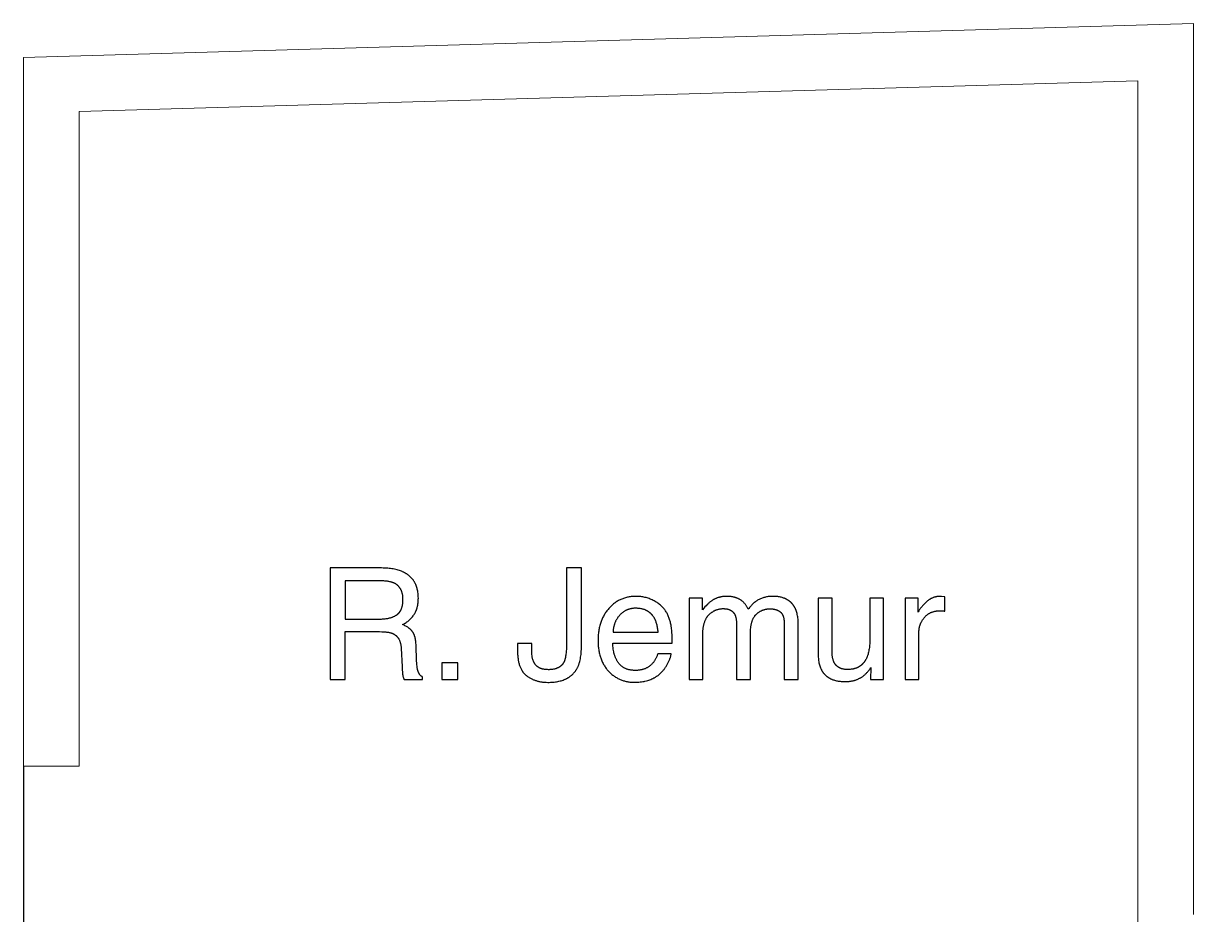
# Model space of a CAD drawing. Header units: metres. Extents: x 0 to 2861, y -1 to 1496.
# Drawn here: x 18.375 to 21.525, y 31.022 to 33.422 of the extents above; entities that cross this region are included whole.
import ezdxf

# ---------------------------------------------------------------- set-up
doc = ezdxf.new("R2010")
doc.units = ezdxf.units.M
doc.layers.add('ARS_DINDING', color=1, linetype='Continuous', lineweight=15)
doc.layers.add('Default', color=18, linetype='Continuous')

msp = doc.modelspace()

# ---------------------------------------------------------------- linework, layer by layer
at = {"layer": 'ARS_DINDING', "color": 251}
for points in [[(21.5248, 33.4216), (18.3748, 33.3298)], [(21.5248, 33.4216), (21.5248, 31.0215)], [(18.3748, 31.4215), (18.3748, 33.3298)], [(18.5248, 33.1841), (21.3748, 33.2672)], [(21.3748, 30.4215), (21.3748, 33.2672)], [(18.5248, 33.1841), (18.5248, 31.4215)], [(18.5248, 31.4215), (18.3748, 31.4215)]]:
    msp.add_lwpolyline(points, dxfattribs=at)
at = {"layer": 'Default'}
for points in [[(19.339, 31.955), (19.2002, 31.955)], [(19.2002, 31.955), (19.2002, 31.655)], [(19.3956, 31.8024), (19.3981, 31.8038), (19.4005, 31.8051), (19.4028, 31.8066), (19.4051, 31.8081), (19.4073, 31.8096), (19.4094, 31.8112), (19.4114, 31.8128), (19.4134, 31.8145), (19.4153, 31.8163), (19.4172, 31.8181), (19.4189, 31.8199), (19.4206, 31.8218), (19.4223, 31.8238), (19.4238, 31.8258), (19.4253, 31.8279), (19.4268, 31.83), (19.4274, 31.8311), (19.4281, 31.8322), (19.4287, 31.8333), (19.4294, 31.8344), (19.43, 31.8356), (19.4305, 31.8368), (19.4311, 31.838), (19.4316, 31.8392), (19.4321, 31.8404), (19.4326, 31.8417), (19.4331, 31.8429), (19.4335, 31.8442), (19.434, 31.8455), (19.4344, 31.8469), (19.4347, 31.8482), (19.4351, 31.8496), (19.4354, 31.851), (19.4358, 31.8524), (19.4363, 31.8553), (19.4368, 31.8582), (19.4372, 31.8612), (19.4375, 31.8643), (19.4377, 31.8675), (19.4378, 31.8708), (19.4379, 31.8741), (19.4378, 31.8773), (19.4377, 31.8804), (19.4375, 31.8835), (19.4372, 31.8865), (19.4369, 31.8895), (19.4364, 31.8923), (19.4359, 31.8952), (19.4352, 31.8979), (19.4345, 31.9006), (19.4342, 31.9019), (19.4338, 31.9032), (19.4333, 31.9045), (19.4329, 31.9058), (19.4324, 31.907), (19.4319, 31.9083), (19.4314, 31.9095), (19.4309, 31.9107), (19.4304, 31.9119), (19.4298, 31.9131), (19.4292, 31.9143), (19.4286, 31.9154), (19.428, 31.9165), (19.4273, 31.9177), (19.4267, 31.9188), (19.426, 31.9198), (19.4252, 31.9209), (19.4245, 31.922), (19.4238, 31.923), (19.423, 31.924), (19.4222, 31.925), (19.4214, 31.926), (19.4205, 31.927), (19.4197, 31.9279), (19.4188, 31.9289), (19.4179, 31.9298), (19.417, 31.9307), (19.4161, 31.9316), (19.4151, 31.9325), (19.4141, 31.9333), (19.4131, 31.9342), (19.4121, 31.935), (19.411, 31.9358), (19.41, 31.9366), (19.4089, 31.9374), (19.4078, 31.9382), (19.4067, 31.9389), (19.4055, 31.9397), (19.4044, 31.9404), (19.4032, 31.9411), (19.4007, 31.9424), (19.3982, 31.9437), (19.3956, 31.945), (19.3942, 31.9456), (19.3928, 31.9462), (19.3899, 31.9473), (19.3868, 31.9484), (19.3837, 31.9493), (19.3805, 31.9502), (19.3772, 31.9511), (19.3738, 31.9518), (19.3703, 31.9525), (19.3668, 31.9531), (19.3631, 31.9536), (19.3593, 31.954), (19.3554, 31.9544), (19.3515, 31.9546), (19.3474, 31.9548), (19.3433, 31.9549), (19.339, 31.955)], [(19.877, 31.955), (19.8367, 31.955)], [(19.8367, 31.955), (19.8367, 31.755)], [(19.877, 31.7444), (19.877, 31.955)], [(19.3401, 31.9201), (19.2408, 31.9201)], [(19.2408, 31.9201), (19.2408, 31.8175)], [(19.3348, 31.8175), (19.3383, 31.8176), (19.3417, 31.8177), (19.3451, 31.8179), (19.3483, 31.8183), (19.3515, 31.8187), (19.3545, 31.8191), (19.356, 31.8194), (19.3575, 31.8197), (19.3589, 31.82), (19.3604, 31.8204), (19.3618, 31.8208), (19.3631, 31.8212), (19.3645, 31.8216), (19.3658, 31.822), (19.3671, 31.8225), (19.3684, 31.8229), (19.3697, 31.8234), (19.3709, 31.824), (19.3721, 31.8245), (19.3733, 31.8251), (19.3745, 31.8257), (19.3756, 31.8263), (19.3768, 31.8269), (19.3779, 31.8276), (19.3789, 31.8283), (19.38, 31.829), (19.3805, 31.8293), (19.381, 31.8297), (19.3815, 31.8301), (19.382, 31.8305), (19.3825, 31.8309), (19.383, 31.8313), (19.3834, 31.8317), (19.3839, 31.8321), (19.3843, 31.8326), (19.3848, 31.833), (19.3852, 31.8334), (19.3856, 31.8339), (19.3861, 31.8344), (19.3865, 31.8349), (19.3869, 31.8353), (19.3873, 31.8358), (19.3877, 31.8363), (19.388, 31.8369), (19.3884, 31.8374), (19.3888, 31.8379), (19.3891, 31.8385), (19.3895, 31.839), (19.3898, 31.8396), (19.3901, 31.8401), (19.3908, 31.8413), (19.3914, 31.8425), (19.3919, 31.8437), (19.3925, 31.845), (19.393, 31.8463), (19.3935, 31.8477), (19.3939, 31.849), (19.3943, 31.8504), (19.3947, 31.8519), (19.395, 31.8534), (19.3953, 31.8549), (19.3956, 31.8565), (19.3958, 31.8581), (19.3961, 31.8597), (19.3962, 31.8614), (19.3964, 31.8631), (19.3965, 31.8648), (19.3966, 31.8666), (19.3966, 31.8684), (19.3966, 31.8702), (19.3966, 31.8722), (19.3965, 31.8742), (19.3964, 31.8761), (19.3963, 31.8779), (19.3961, 31.8797), (19.3958, 31.8815), (19.3955, 31.8833), (19.3952, 31.885), (19.3948, 31.8866), (19.3944, 31.8883), (19.3939, 31.8899), (19.3934, 31.8914), (19.3931, 31.8922), (19.3928, 31.8929), (19.3925, 31.8936), (19.3922, 31.8944), (19.3919, 31.8951), (19.3915, 31.8958), (19.3912, 31.8965), (19.3908, 31.8972), (19.3904, 31.8979), (19.3901, 31.8985), (19.3897, 31.8992), (19.3893, 31.8998), (19.3889, 31.9005), (19.3884, 31.9011), (19.388, 31.9017), (19.3875, 31.9023), (19.3871, 31.9029), (19.3866, 31.9035), (19.3861, 31.9041), (19.3856, 31.9047), (19.3851, 31.9052), (19.3846, 31.9058), (19.3841, 31.9063), (19.3835, 31.9068), (19.383, 31.9073), (19.3824, 31.9079), (19.3819, 31.9084), (19.3813, 31.9088), (19.3807, 31.9093), (19.3801, 31.9098), (19.3794, 31.9102), (19.3788, 31.9107), (19.3782, 31.9111), (19.3775, 31.9116), (19.3769, 31.912), (19.3762, 31.9124), (19.3755, 31.9128), (19.3748, 31.9132), (19.3734, 31.9139), (19.3726, 31.9143), (19.3718, 31.9147), (19.3709, 31.915), (19.3701, 31.9154), (19.3693, 31.9157), (19.3684, 31.916), (19.3675, 31.9163), (19.3666, 31.9166), (19.3648, 31.9172), (19.3628, 31.9177), (19.3609, 31.9181), (19.3588, 31.9185), (19.3567, 31.9189), (19.3545, 31.9192), (19.3523, 31.9195), (19.35, 31.9197), (19.3476, 31.9198), (19.3451, 31.92), (19.3426, 31.92), (19.3401, 31.9201)], [(20.025, 31.8786), (20.0222, 31.8786), (20.0193, 31.8785), (20.0165, 31.8783), (20.0138, 31.8781), (20.011, 31.8778), (20.0083, 31.8774), (20.0057, 31.877), (20.003, 31.8765), (20.0005, 31.876), (19.9979, 31.8754), (19.9954, 31.8747), (19.9929, 31.874), (19.9904, 31.8732), (19.988, 31.8723), (19.9856, 31.8714), (19.9833, 31.8704), (19.9809, 31.8693), (19.9787, 31.8682), (19.9764, 31.867), (19.9742, 31.8658), (19.972, 31.8644), (19.9699, 31.8631), (19.9678, 31.8616), (19.9657, 31.8601), (19.9636, 31.8585), (19.9616, 31.8569), (19.9596, 31.8552), (19.9577, 31.8534), (19.9558, 31.8516), (19.9539, 31.8497), (19.9521, 31.8477), (19.9503, 31.8457), (19.9485, 31.8436), (19.9468, 31.8415), (19.9452, 31.8394), (19.9436, 31.8372), (19.942, 31.835), (19.9406, 31.8327), (19.9391, 31.8304), (19.9378, 31.828), (19.9365, 31.8257), (19.9352, 31.8232), (19.934, 31.8208), (19.9329, 31.8183), (19.9318, 31.8157), (19.9307, 31.8132), (19.9298, 31.8105), (19.9288, 31.8079), (19.928, 31.8052), (19.9272, 31.8025), (19.9264, 31.7997), (19.9257, 31.7969), (19.9251, 31.794), (19.9245, 31.7911), (19.9239, 31.7882), (19.9235, 31.7853), (19.9231, 31.7823), (19.9227, 31.7792), (19.9224, 31.7761), (19.9221, 31.773), (19.9219, 31.7699), (19.9218, 31.7667), (19.9217, 31.7601), (19.9218, 31.7536), (19.9219, 31.7503), (19.9221, 31.7471), (19.9224, 31.744), (19.9227, 31.7409), (19.923, 31.7379), (19.9235, 31.7349), (19.9239, 31.7319), (19.9245, 31.729), (19.925, 31.7262), (19.9257, 31.7234), (19.9264, 31.7206), (19.9271, 31.7179), (19.9279, 31.7152), (19.9288, 31.7126), (19.9297, 31.71), (19.9307, 31.7075), (19.9317, 31.705), (19.9328, 31.7026), (19.9339, 31.7002), (19.9351, 31.6978), (19.9364, 31.6955), (19.9377, 31.6933), (19.939, 31.6911), (19.9404, 31.6889), (19.9419, 31.6868), (19.9434, 31.6847), (19.945, 31.6827), (19.9466, 31.6807), (19.9483, 31.6788), (19.9501, 31.6769), (19.9519, 31.6751), (19.9537, 31.6733), (19.9555, 31.6716), (19.9574, 31.67), (19.9592, 31.6684), (19.9612, 31.6668), (19.9631, 31.6654), (19.965, 31.6639), (19.967, 31.6626), (19.969, 31.6613), (19.9711, 31.66), (19.9731, 31.6588), (19.9752, 31.6577), (19.9773, 31.6566), (19.9794, 31.6556), (19.9816, 31.6546), (19.9838, 31.6537), (19.986, 31.6529), (19.9882, 31.6521), (19.9904, 31.6514), (19.9927, 31.6507), (19.995, 31.6501), (19.9973, 31.6496), (19.9997, 31.6491), (20.002, 31.6486), (20.0044, 31.6483), (20.0068, 31.6479), (20.0093, 31.6477), (20.0118, 31.6475), (20.0142, 31.6473), (20.0168, 31.6472), (20.0193, 31.6472), (20.0234, 31.6473), (20.0275, 31.6474), (20.0314, 31.6477), (20.0352, 31.648), (20.0389, 31.6485), (20.0425, 31.6491), (20.046, 31.6497), (20.0477, 31.6501), (20.0524, 31.6512), (20.0554, 31.6521), (20.0583, 31.653), (20.0612, 31.654), (20.064, 31.6551), (20.0667, 31.6563), (20.0694, 31.6575), (20.072, 31.6589), (20.0733, 31.6596), (20.0746, 31.6603), (20.0759, 31.661), (20.0771, 31.6618), (20.0783, 31.6626), (20.0795, 31.6634), (20.0807, 31.6642), (20.0819, 31.665), (20.0831, 31.6659), (20.0842, 31.6668), (20.0854, 31.6677), (20.0865, 31.6686), (20.0876, 31.6696), (20.0887, 31.6705), (20.0897, 31.6715), (20.0908, 31.6725)], [(20.1181, 31.8008), (20.1177, 31.8035), (20.1171, 31.8062), (20.1165, 31.8089), (20.1159, 31.8115), (20.1151, 31.814), (20.1144, 31.8166), (20.1135, 31.819), (20.1126, 31.8215), (20.1117, 31.8239), (20.1107, 31.8262), (20.1096, 31.8285), (20.1085, 31.8308), (20.1073, 31.833), (20.1061, 31.8352), (20.1048, 31.8373), (20.1034, 31.8394), (20.102, 31.8415), (20.1012, 31.8426), (20.1004, 31.8436), (20.0996, 31.8447), (20.0988, 31.8457), (20.0979, 31.8467), (20.0971, 31.8477), (20.0962, 31.8486), (20.0953, 31.8496), (20.0944, 31.8506), (20.0934, 31.8515), (20.0914, 31.8533), (20.0894, 31.8551), (20.0873, 31.8569), (20.0851, 31.8586), (20.0828, 31.8602), (20.0804, 31.8618), (20.078, 31.8633), (20.0755, 31.8648), (20.0728, 31.8663), (20.0702, 31.8677), (20.0674, 31.869), (20.0647, 31.8702), (20.0619, 31.8714), (20.0591, 31.8725), (20.0564, 31.8734), (20.0536, 31.8743), (20.0508, 31.8751), (20.0479, 31.8759), (20.0451, 31.8765), (20.0423, 31.8771), (20.0394, 31.8775), (20.0366, 31.8779), (20.0337, 31.8782), (20.0308, 31.8784), (20.0279, 31.8786), (20.025, 31.8786)], [(20.3262, 31.8441), (20.3253, 31.8458), (20.3244, 31.8475), (20.3234, 31.8492), (20.3225, 31.8508), (20.3215, 31.8523), (20.3205, 31.8538), (20.3195, 31.8553), (20.3185, 31.8566), (20.3175, 31.858), (20.3164, 31.8592), (20.3154, 31.8605), (20.3143, 31.8616), (20.3132, 31.8627), (20.3121, 31.8638), (20.311, 31.8648), (20.3099, 31.8657), (20.3089, 31.8665), (20.3079, 31.8673), (20.3068, 31.868), (20.3058, 31.8687), (20.3047, 31.8694), (20.3036, 31.8701), (20.3025, 31.8707), (20.3013, 31.8714), (20.3001, 31.872), (20.299, 31.8725), (20.2978, 31.8731), (20.2965, 31.8736), (20.2953, 31.8741), (20.294, 31.8745), (20.2927, 31.875), (20.2914, 31.8754), (20.2901, 31.8758), (20.2888, 31.8761), (20.2874, 31.8765), (20.286, 31.8768), (20.2846, 31.8771), (20.2832, 31.8773), (20.2817, 31.8776), (20.2803, 31.8778), (20.2788, 31.878), (20.2773, 31.8781), (20.2742, 31.8784), (20.2711, 31.8785), (20.2678, 31.8786), (20.265, 31.8785), (20.2636, 31.8785), (20.2621, 31.8784), (20.2608, 31.8783), (20.2594, 31.8782), (20.258, 31.878), (20.2566, 31.8778), (20.2552, 31.8776), (20.2539, 31.8774), (20.2526, 31.8771), (20.2512, 31.8768), (20.2499, 31.8765), (20.2486, 31.8762), (20.2473, 31.8759), (20.246, 31.8755), (20.2447, 31.8751), (20.2434, 31.8747), (20.2422, 31.8742), (20.2409, 31.8737), (20.2397, 31.8732), (20.2384, 31.8727), (20.2372, 31.8722), (20.236, 31.8716), (20.2348, 31.871), (20.2336, 31.8704), (20.2324, 31.8697), (20.2312, 31.8691), (20.23, 31.8684), (20.2289, 31.8676), (20.2277, 31.8669), (20.2266, 31.8661), (20.2253, 31.8652), (20.2239, 31.8642), (20.2225, 31.8631), (20.2211, 31.8619), (20.2197, 31.8607), (20.2183, 31.8594), (20.2168, 31.858), (20.2154, 31.8566), (20.2124, 31.8535), (20.2093, 31.8502), (20.2061, 31.8466), (20.2029, 31.8427)], [(20.4608, 31.8006), (20.4608, 31.8042), (20.4607, 31.8076), (20.4605, 31.811), (20.4603, 31.8143), (20.46, 31.8176), (20.4596, 31.8207), (20.4592, 31.8237), (20.4587, 31.8266), (20.4581, 31.8295), (20.4575, 31.8322), (20.4568, 31.8349), (20.456, 31.8374), (20.4556, 31.8387), (20.4552, 31.8399), (20.4547, 31.8411), (20.4543, 31.8423), (20.4538, 31.8434), (20.4533, 31.8445), (20.4528, 31.8457), (20.4523, 31.8467), (20.4517, 31.8477), (20.4512, 31.8487), (20.4507, 31.8497), (20.4502, 31.8506), (20.4496, 31.8515), (20.449, 31.8524), (20.4484, 31.8533), (20.4478, 31.8542), (20.4472, 31.8551), (20.4466, 31.8559), (20.4459, 31.8567), (20.4453, 31.8576), (20.4446, 31.8584), (20.4439, 31.8592), (20.4432, 31.8599), (20.4425, 31.8607), (20.4418, 31.8614), (20.4411, 31.8621), (20.4403, 31.8628), (20.4395, 31.8635), (20.4388, 31.8642), (20.438, 31.8649), (20.4372, 31.8655), (20.4363, 31.8662), (20.4355, 31.8668), (20.4347, 31.8674), (20.4338, 31.8679), (20.4329, 31.8685), (20.432, 31.8691), (20.4311, 31.8696), (20.4302, 31.8701), (20.4293, 31.8706), (20.4283, 31.8711), (20.4274, 31.8716), (20.4264, 31.8721), (20.4254, 31.8725), (20.4244, 31.8729), (20.4234, 31.8733), (20.4224, 31.8737), (20.4213, 31.8741), (20.4192, 31.8748), (20.417, 31.8755), (20.4148, 31.8761), (20.4125, 31.8766), (20.4102, 31.8771), (20.4078, 31.8775), (20.4053, 31.8778), (20.4028, 31.8781), (20.4002, 31.8783), (20.3976, 31.8785), (20.3949, 31.8786), (20.3922, 31.8786), (20.3896, 31.8786), (20.3871, 31.8785), (20.3846, 31.8783), (20.3822, 31.8781), (20.3797, 31.8778), (20.3773, 31.8774), (20.3749, 31.877), (20.3726, 31.8765), (20.3703, 31.8759), (20.368, 31.8753), (20.3658, 31.8746), (20.3636, 31.8738), (20.3614, 31.873), (20.3592, 31.8721), (20.3571, 31.8711), (20.355, 31.8701), (20.353, 31.869), (20.351, 31.8679), (20.349, 31.8666), (20.347, 31.8653), (20.3451, 31.8639), (20.3432, 31.8625), (20.3414, 31.861), (20.3396, 31.8594), (20.3378, 31.8577), (20.336, 31.856), (20.3343, 31.8542), (20.3326, 31.8523), (20.331, 31.8504), (20.3294, 31.8483), (20.3278, 31.8462), (20.3262, 31.8441)], [(20.855, 31.8776), (20.8466, 31.8784), (20.8445, 31.8785), (20.8437, 31.8786), (20.8434, 31.8786), (20.8431, 31.8786), (20.8418, 31.8786), (20.8404, 31.8785), (20.8391, 31.8785), (20.8377, 31.8783), (20.8364, 31.8782), (20.8351, 31.878), (20.8338, 31.8778), (20.8325, 31.8776), (20.8312, 31.8773), (20.83, 31.8771), (20.8287, 31.8767), (20.8275, 31.8764), (20.8262, 31.876), (20.825, 31.8756), (20.8238, 31.8751), (20.8226, 31.8746), (20.8214, 31.8741), (20.8202, 31.8736), (20.819, 31.873), (20.8178, 31.8724), (20.8166, 31.8718), (20.8155, 31.8711), (20.8144, 31.8704), (20.8132, 31.8697), (20.8121, 31.8689), (20.811, 31.8681), (20.8099, 31.8673), (20.8088, 31.8665), (20.8077, 31.8656), (20.8066, 31.8647), (20.8056, 31.8637), (20.8045, 31.8628), (20.8005, 31.8589), (20.7969, 31.8552), (20.7953, 31.8533), (20.7937, 31.8516), (20.7923, 31.8498), (20.7909, 31.8481), (20.7896, 31.8465), (20.7885, 31.8449), (20.7874, 31.8433), (20.7864, 31.8417), (20.786, 31.841), (20.7855, 31.8402), (20.7851, 31.8395), (20.7848, 31.8387), (20.7844, 31.838), (20.7841, 31.8373), (20.7838, 31.8366), (20.7835, 31.8359)], [(20.0836, 31.7818), (20.0833, 31.7847), (20.083, 31.7876), (20.0826, 31.7904), (20.0821, 31.7931), (20.0817, 31.7958), (20.0811, 31.7984), (20.0805, 31.8009), (20.0799, 31.8033), (20.0792, 31.8056), (20.0785, 31.8079), (20.0777, 31.8101), (20.0769, 31.8122), (20.0761, 31.8143), (20.0752, 31.8163), (20.0747, 31.8172), (20.0742, 31.8182), (20.0737, 31.8191), (20.0732, 31.82), (20.0723, 31.8216), (20.0713, 31.8232), (20.0702, 31.8247), (20.0691, 31.8262), (20.068, 31.8276), (20.0674, 31.8283), (20.0668, 31.829), (20.0662, 31.8297), (20.0656, 31.8303), (20.065, 31.831), (20.0644, 31.8316), (20.0638, 31.8322), (20.0631, 31.8328), (20.0625, 31.8334), (20.0618, 31.834), (20.0611, 31.8346), (20.0604, 31.8351), (20.0597, 31.8356), (20.059, 31.8362), (20.0583, 31.8367), (20.0576, 31.8372), (20.0569, 31.8377), (20.0561, 31.8381), (20.0554, 31.8386), (20.0546, 31.839), (20.0538, 31.8395), (20.0531, 31.8399), (20.0523, 31.8403), (20.0515, 31.8407), (20.0506, 31.8411), (20.0498, 31.8415), (20.0481, 31.8422), (20.0464, 31.8428), (20.0447, 31.8434), (20.0429, 31.8439), (20.0411, 31.8444), (20.0392, 31.8449), (20.0373, 31.8453), (20.0353, 31.8456), (20.0333, 31.8459), (20.0313, 31.8461), (20.0292, 31.8463), (20.0271, 31.8464), (20.025, 31.8465), (20.0228, 31.8465), (20.0212, 31.8465), (20.0196, 31.8465), (20.0181, 31.8464), (20.0166, 31.8462), (20.0151, 31.8461), (20.0136, 31.8459), (20.0121, 31.8457), (20.0106, 31.8454), (20.0092, 31.8451), (20.0077, 31.8447), (20.0063, 31.8444), (20.0049, 31.844), (20.0036, 31.8435), (20.0022, 31.843), (20.0008, 31.8425), (19.9995, 31.842), (19.9982, 31.8414), (19.9969, 31.8408), (19.9956, 31.8401), (19.9943, 31.8394), (19.9931, 31.8387), (19.9918, 31.8379), (19.9906, 31.8371), (19.9894, 31.8363), (19.9882, 31.8354), (19.987, 31.8345), (19.9859, 31.8335), (19.9847, 31.8325), (19.9836, 31.8315), (19.9825, 31.8305), (19.9814, 31.8294), (19.9803, 31.8283), (19.9792, 31.8271), (19.9782, 31.8259), (19.9772, 31.8247), (19.9763, 31.8235), (19.9753, 31.8223), (19.9744, 31.8211), (19.9736, 31.8198), (19.9727, 31.8185), (19.9719, 31.8172), (19.9712, 31.8159), (19.9704, 31.8145), (19.9697, 31.8132), (19.969, 31.8118), (19.9684, 31.8104), (19.9678, 31.8089), (19.9672, 31.8075), (19.9666, 31.806), (19.9661, 31.8046), (19.9656, 31.8031), (19.9652, 31.8015), (19.9647, 31.8), (19.9643, 31.7984), (19.964, 31.7969), (19.9636, 31.7953), (19.9633, 31.7937), (19.9631, 31.792), (19.9628, 31.7904), (19.9626, 31.7887), (19.9625, 31.787), (19.9623, 31.7853), (19.9622, 31.7835), (19.9621, 31.7818)], [(20.2029, 31.8737), (20.1665, 31.8737)], [(20.1665, 31.8737), (20.1665, 31.655)], [(20.2029, 31.8427), (20.2029, 31.8737)], [(20.5517, 31.8737), (20.5141, 31.8737)], [(20.5141, 31.8737), (20.5141, 31.725)], [(20.5517, 31.7285), (20.5517, 31.8737)], [(20.6902, 31.8737), (20.6534, 31.8737)], [(20.6534, 31.8737), (20.6534, 31.7663)], [(20.6902, 31.655), (20.6902, 31.8737)], [(20.7835, 31.8737), (20.7486, 31.8737)], [(20.7486, 31.8737), (20.7486, 31.655)], [(20.7835, 31.8359), (20.7835, 31.8737)], [(20.855, 31.8388), (20.855, 31.8776)], [(19.2408, 31.8175), (19.3348, 31.8175)], [(20.2033, 31.771), (20.2034, 31.7762), (20.2036, 31.7811), (20.2039, 31.7859), (20.2044, 31.7905), (20.2047, 31.7927), (20.205, 31.7948), (20.2053, 31.7969), (20.2057, 31.799), (20.2061, 31.801), (20.2066, 31.803), (20.2071, 31.8049), (20.2076, 31.8067), (20.2081, 31.8085), (20.2087, 31.8103), (20.2093, 31.812), (20.21, 31.8136), (20.2107, 31.8152), (20.2114, 31.8167), (20.2121, 31.8182), (20.2129, 31.8197), (20.2137, 31.8211), (20.2141, 31.8217), (20.2146, 31.8224), (20.215, 31.8231), (20.2154, 31.8237), (20.2159, 31.8243), (20.2164, 31.8249), (20.2168, 31.8255), (20.2173, 31.8261), (20.2178, 31.8267), (20.2183, 31.8273), (20.2188, 31.8278), (20.2193, 31.8283), (20.2198, 31.8289), (20.2204, 31.8294), (20.2214, 31.8304), (20.2225, 31.8313), (20.2236, 31.8323), (20.2247, 31.8332), (20.2258, 31.834), (20.2269, 31.8349), (20.228, 31.8357), (20.2291, 31.8364), (20.2303, 31.8372), (20.2314, 31.8379), (20.2325, 31.8386), (20.2337, 31.8392), (20.2348, 31.8398), (20.236, 31.8404), (20.2372, 31.841), (20.2384, 31.8415), (20.2395, 31.842), (20.2407, 31.8424), (20.2419, 31.8429), (20.2432, 31.8432), (20.2444, 31.8436), (20.2456, 31.8439), (20.2468, 31.8442), (20.2481, 31.8445), (20.2493, 31.8447), (20.2506, 31.8449), (20.2518, 31.8451), (20.2531, 31.8453), (20.2544, 31.8454), (20.2557, 31.8455), (20.2569, 31.8455), (20.2582, 31.8455), (20.2597, 31.8455), (20.261, 31.8455), (20.2624, 31.8454), (20.2637, 31.8453), (20.265, 31.8451), (20.2663, 31.845), (20.2676, 31.8448), (20.2688, 31.8446), (20.27, 31.8443), (20.2711, 31.844), (20.2723, 31.8437), (20.2734, 31.8434), (20.2744, 31.843), (20.2755, 31.8426), (20.2765, 31.8421), (20.277, 31.8419), (20.2775, 31.8417), (20.278, 31.8414), (20.2785, 31.8412), (20.2789, 31.8409), (20.2794, 31.8407), (20.2798, 31.8404), (20.2803, 31.8401), (20.2807, 31.8398), (20.2812, 31.8395), (20.2816, 31.8392), (20.282, 31.8389), (20.2824, 31.8386), (20.2828, 31.8383), (20.2832, 31.8379), (20.2836, 31.8376), (20.284, 31.8373), (20.2844, 31.8369), (20.2848, 31.8365), (20.2851, 31.8362), (20.2855, 31.8358), (20.2858, 31.8354), (20.2862, 31.835), (20.2865, 31.8346), (20.2868, 31.8342), (20.2872, 31.8338), (20.2875, 31.8334), (20.2878, 31.8329), (20.2881, 31.8325), (20.2884, 31.8321), (20.2887, 31.8316), (20.289, 31.8311), (20.2892, 31.8307), (20.2895, 31.8302)], [(20.2895, 31.8302), (20.2898, 31.8295), (20.2901, 31.8289), (20.2904, 31.8282), (20.2907, 31.8275), (20.291, 31.8267), (20.2913, 31.8259), (20.2916, 31.8252), (20.2918, 31.8243), (20.2921, 31.8235), (20.2923, 31.8226), (20.2927, 31.8208), (20.2931, 31.819), (20.2935, 31.817), (20.2938, 31.8149), (20.2941, 31.8127), (20.2943, 31.8105), (20.2945, 31.8081), (20.2946, 31.8056), (20.2947, 31.8031), (20.2948, 31.7977)], [(20.3322, 31.7822), (20.3322, 31.7864), (20.3324, 31.7904), (20.3327, 31.7942), (20.3329, 31.7961), (20.3331, 31.7979), (20.3334, 31.7997), (20.3337, 31.8015), (20.334, 31.8032), (20.3344, 31.8049), (20.3347, 31.8065), (20.3352, 31.8082), (20.3356, 31.8097), (20.3361, 31.8113), (20.3366, 31.8127), (20.3371, 31.8142), (20.3377, 31.8156), (20.3383, 31.817), (20.3389, 31.8183), (20.3396, 31.8196), (20.3402, 31.8209), (20.341, 31.8221), (20.3417, 31.8233), (20.3425, 31.8245), (20.3433, 31.8256), (20.3441, 31.8267), (20.3446, 31.8272), (20.345, 31.8277), (20.3454, 31.8282), (20.3459, 31.8287), (20.3464, 31.8292), (20.3468, 31.8297), (20.3473, 31.8301), (20.3478, 31.8306), (20.3488, 31.8315), (20.3498, 31.8324), (20.3508, 31.8332), (20.3518, 31.834), (20.3528, 31.8348), (20.3539, 31.8355), (20.3549, 31.8363), (20.356, 31.8369), (20.3571, 31.8376), (20.3581, 31.8383), (20.3592, 31.8389), (20.3604, 31.8394), (20.3615, 31.84), (20.3626, 31.8405), (20.3638, 31.841), (20.3649, 31.8415), (20.3661, 31.8419), (20.3673, 31.8423), (20.3685, 31.8427), (20.3697, 31.8431), (20.3709, 31.8434), (20.3721, 31.8437), (20.3734, 31.844), (20.3746, 31.8442), (20.3759, 31.8444), (20.3772, 31.8446), (20.3784, 31.8448), (20.3797, 31.8449), (20.3811, 31.845), (20.3824, 31.845), (20.3837, 31.8451), (20.3851, 31.8451), (20.387, 31.8451), (20.3889, 31.845), (20.3899, 31.8449), (20.3908, 31.8448), (20.3917, 31.8447), (20.3926, 31.8446), (20.3935, 31.8445), (20.3944, 31.8443), (20.3953, 31.8441), (20.3962, 31.844), (20.397, 31.8438), (20.3979, 31.8435), (20.3988, 31.8433), (20.3996, 31.8431), (20.4004, 31.8428), (20.4012, 31.8425), (20.402, 31.8422), (20.4028, 31.8419), (20.4036, 31.8416), (20.4044, 31.8412), (20.4052, 31.8409), (20.406, 31.8405), (20.4067, 31.8401), (20.4074, 31.8397), (20.4082, 31.8393), (20.4089, 31.8389), (20.4096, 31.8384), (20.4103, 31.8379), (20.411, 31.8374), (20.4117, 31.8369), (20.4121, 31.8367), (20.4124, 31.8364), (20.4127, 31.8361), (20.413, 31.8359), (20.4134, 31.8356), (20.4137, 31.8353), (20.414, 31.835), (20.4143, 31.8347), (20.4146, 31.8344), (20.4149, 31.834), (20.4151, 31.8337), (20.4154, 31.8334), (20.4157, 31.8331), (20.416, 31.8327), (20.4162, 31.8324), (20.4165, 31.832), (20.4167, 31.8316), (20.417, 31.8313), (20.4172, 31.8309), (20.4175, 31.8305), (20.4179, 31.8297), (20.4184, 31.8289), (20.4188, 31.828), (20.4192, 31.8272), (20.4196, 31.8263), (20.4199, 31.8253), (20.4202, 31.8244), (20.4205, 31.8234), (20.4208, 31.8224), (20.4211, 31.8214), (20.4214, 31.8203), (20.4216, 31.8192), (20.4218, 31.8181), (20.422, 31.817), (20.4221, 31.8158), (20.4223, 31.8146), (20.4224, 31.8134), (20.4225, 31.8122), (20.4225, 31.8109), (20.4226, 31.8096), (20.4226, 31.8069)], [(20.7853, 31.7808), (20.7854, 31.7822), (20.7854, 31.7837), (20.7855, 31.7851), (20.7856, 31.7865), (20.7857, 31.7879), (20.7859, 31.7893), (20.7861, 31.7907), (20.7863, 31.7921), (20.7865, 31.7934), (20.7868, 31.7948), (20.7871, 31.7961), (20.7874, 31.7975), (20.7878, 31.7988), (20.7882, 31.8001), (20.7886, 31.8014), (20.7891, 31.8027), (20.7895, 31.804), (20.7901, 31.8053), (20.7906, 31.8065), (20.7912, 31.8078), (20.7918, 31.809), (20.7924, 31.8102), (20.793, 31.8114), (20.7937, 31.8127), (20.7944, 31.8138), (20.7952, 31.815), (20.796, 31.8162), (20.7968, 31.8174), (20.7976, 31.8185), (20.7984, 31.8197), (20.7993, 31.8208), (20.8002, 31.8219), (20.8012, 31.823), (20.8022, 31.8241), (20.8032, 31.8251), (20.8042, 31.8261), (20.8052, 31.8271), (20.8063, 31.828), (20.8074, 31.8289), (20.8085, 31.8297), (20.8096, 31.8306), (20.8108, 31.8313), (20.812, 31.8321), (20.8132, 31.8328), (20.8145, 31.8335), (20.8158, 31.8341), (20.817, 31.8348), (20.8184, 31.8353), (20.8197, 31.8359), (20.8211, 31.8364), (20.8225, 31.8368), (20.8239, 31.8373), (20.8254, 31.8377), (20.8268, 31.8381), (20.8283, 31.8384), (20.8298, 31.8387), (20.8314, 31.8389), (20.833, 31.8392), (20.8346, 31.8394), (20.8362, 31.8395), (20.8378, 31.8396), (20.8395, 31.8397), (20.8412, 31.8398), (20.8429, 31.8398), (20.8461, 31.8397), (20.8475, 31.8397), (20.849, 31.8396), (20.8504, 31.8395), (20.8518, 31.8393), (20.8534, 31.8391), (20.855, 31.8388)], [(19.2408, 31.655), (19.2408, 31.7836)], [(19.2408, 31.7836), (19.3333, 31.7836)], [(19.3333, 31.7836), (19.3394, 31.7835), (19.345, 31.7833), (19.3476, 31.7831), (19.3501, 31.7829), (19.3526, 31.7826), (19.3549, 31.7823), (19.3572, 31.7819), (19.3593, 31.7815), (19.3613, 31.781), (19.3632, 31.7805), (19.3642, 31.7803), (19.3651, 31.78), (19.3659, 31.7797), (19.3668, 31.7794), (19.3676, 31.7791), (19.3684, 31.7788), (19.3691, 31.7785), (19.3699, 31.7781), (19.3705, 31.7778), (19.3711, 31.7775), (19.3718, 31.7771), (19.3724, 31.7768), (19.373, 31.7764), (19.3735, 31.7761), (19.3741, 31.7757), (19.3747, 31.7753), (19.3753, 31.7749), (19.3758, 31.7745), (19.3763, 31.7741), (19.3769, 31.7737), (19.3774, 31.7733), (19.3779, 31.7728), (19.3784, 31.7724), (19.3789, 31.7719), (19.3794, 31.7714), (19.3799, 31.771), (19.3803, 31.7705), (19.3808, 31.77), (19.3812, 31.7695), (19.3817, 31.7689), (19.3821, 31.7684), (19.3825, 31.7679), (19.3829, 31.7673), (19.3833, 31.7668), (19.3837, 31.7662), (19.3841, 31.7657), (19.3845, 31.7651), (19.3849, 31.7645), (19.3852, 31.7639), (19.3856, 31.7633), (19.3859, 31.7626), (19.3862, 31.762), (19.3868, 31.7607), (19.3874, 31.7594), (19.388, 31.758), (19.3885, 31.7566), (19.389, 31.7552), (19.3894, 31.7537), (19.3898, 31.7522), (19.3902, 31.7506), (19.3905, 31.7491), (19.3908, 31.7474), (19.3911, 31.7458), (19.3913, 31.744), (19.3915, 31.7423), (19.3916, 31.7405), (19.3917, 31.7387)], [(19.432, 31.7459), (19.4318, 31.7491), (19.4316, 31.7522), (19.4313, 31.7551), (19.431, 31.758), (19.4306, 31.7608), (19.4301, 31.7634), (19.4296, 31.766), (19.429, 31.7684), (19.4287, 31.7695), (19.4283, 31.7707), (19.428, 31.7718), (19.4276, 31.7729), (19.4272, 31.7739), (19.4268, 31.7749), (19.4264, 31.7759), (19.426, 31.7769), (19.4256, 31.7778), (19.4251, 31.7788), (19.4246, 31.7796), (19.4242, 31.7805), (19.4237, 31.7813), (19.4231, 31.7821), (19.4226, 31.7829), (19.4221, 31.7836), (19.4215, 31.7844), (19.4209, 31.7851), (19.4203, 31.7858), (19.4197, 31.7865), (19.4191, 31.7872), (19.4184, 31.7878), (19.4178, 31.7885), (19.4171, 31.7892), (19.4164, 31.7898), (19.4157, 31.7905), (19.4149, 31.7911), (19.4142, 31.7917), (19.4134, 31.7924), (19.4126, 31.793), (19.411, 31.7942), (19.4093, 31.7953), (19.4076, 31.7964), (19.4057, 31.7975), (19.4039, 31.7986), (19.4019, 31.7996), (19.3999, 31.8006), (19.3978, 31.8015), (19.3956, 31.8024)], [(20.1214, 31.7526), (20.1212, 31.768), (20.121, 31.7749), (20.1206, 31.7812), (20.1201, 31.7869), (20.1196, 31.7921), (20.1193, 31.7945), (20.1189, 31.7967), (20.1185, 31.7988), (20.1181, 31.8008)], [(20.2948, 31.7977), (20.2948, 31.655)], [(20.4226, 31.8069), (20.4226, 31.655)], [(20.4608, 31.655), (20.4608, 31.8006)], [(19.8367, 31.755), (19.8366, 31.7459), (19.8363, 31.7376), (19.8359, 31.73), (19.8356, 31.7265), (19.8352, 31.7231), (19.8348, 31.72), (19.8343, 31.7171), (19.8338, 31.7143), (19.8333, 31.7117), (19.833, 31.7105), (19.8327, 31.7094), (19.8324, 31.7082), (19.832, 31.7072), (19.8317, 31.7062), (19.8313, 31.7052), (19.831, 31.7043), (19.8306, 31.7034), (19.8303, 31.7027), (19.83, 31.702), (19.8296, 31.7013), (19.8293, 31.7007), (19.8289, 31.7), (19.8285, 31.6994), (19.8281, 31.6988), (19.8278, 31.6982), (19.8273, 31.6976), (19.8269, 31.697), (19.8265, 31.6964), (19.8261, 31.6958), (19.8256, 31.6953), (19.8252, 31.6947), (19.8247, 31.6942), (19.8242, 31.6936), (19.8237, 31.6931), (19.8232, 31.6926), (19.8227, 31.6921), (19.8222, 31.6916), (19.8216, 31.6912), (19.8211, 31.6907), (19.8205, 31.6903), (19.8199, 31.6898), (19.8194, 31.6894), (19.8188, 31.689), (19.8182, 31.6886), (19.8176, 31.6882), (19.8169, 31.6878), (19.8163, 31.6874), (19.8156, 31.687), (19.815, 31.6867), (19.8143, 31.6863), (19.8136, 31.686), (19.8129, 31.6857), (19.8122, 31.6854), (19.8115, 31.6851), (19.8108, 31.6848), (19.8101, 31.6845), (19.8093, 31.6842), (19.8078, 31.6837), (19.8062, 31.6833), (19.8046, 31.6829), (19.803, 31.6825), (19.8013, 31.6822), (19.7995, 31.6819), (19.7977, 31.6817), (19.7959, 31.6815), (19.794, 31.6813), (19.7921, 31.6812), (19.7901, 31.6811), (19.7881, 31.6811), (19.7853, 31.6812), (19.7839, 31.6812), (19.7825, 31.6813), (19.7812, 31.6814), (19.7799, 31.6816), (19.7786, 31.6817), (19.7773, 31.6819), (19.7761, 31.6821), (19.7749, 31.6823), (19.7737, 31.6826), (19.7725, 31.6829), (19.7714, 31.6832), (19.7703, 31.6835), (19.7692, 31.6838), (19.7681, 31.6842), (19.767, 31.6846), (19.766, 31.685), (19.765, 31.6855), (19.764, 31.6859), (19.7631, 31.6864), (19.7621, 31.687), (19.7612, 31.6875), (19.7603, 31.6881), (19.7595, 31.6887), (19.7586, 31.6893), (19.7578, 31.6899), (19.757, 31.6906), (19.7563, 31.6913), (19.7555, 31.692), (19.7548, 31.6927), (19.7541, 31.6935), (19.7535, 31.6943), (19.7528, 31.6951), (19.7522, 31.6959), (19.7516, 31.6967), (19.751, 31.6976), (19.7504, 31.6985), (19.7499, 31.6995), (19.7493, 31.7004), (19.7488, 31.7014), (19.7484, 31.7024), (19.7479, 31.7034), (19.7475, 31.7044), (19.7471, 31.7055), (19.7467, 31.7066), (19.7463, 31.7077), (19.7459, 31.7089), (19.7456, 31.71), (19.7453, 31.7112), (19.745, 31.7124), (19.7447, 31.7137), (19.7445, 31.7149), (19.7443, 31.7162), (19.7441, 31.7175), (19.7439, 31.7188), (19.7436, 31.7216), (19.7434, 31.7244), (19.7432, 31.7273), (19.7432, 31.7303)], [(20.0822, 31.7236), (20.0817, 31.7218), (20.0811, 31.72), (20.0805, 31.7183), (20.0798, 31.7166), (20.0791, 31.7149), (20.0783, 31.7132), (20.0775, 31.7116), (20.0767, 31.71), (20.0758, 31.7084), (20.0749, 31.7068), (20.0739, 31.7053), (20.0729, 31.7038), (20.0718, 31.7023), (20.0707, 31.7009), (20.0695, 31.6995), (20.0683, 31.6981), (20.0672, 31.6969), (20.0661, 31.6958), (20.065, 31.6947), (20.0638, 31.6936), (20.0627, 31.6926), (20.0615, 31.6916), (20.0603, 31.6907), (20.059, 31.6898), (20.0577, 31.6889), (20.0565, 31.6881), (20.0551, 31.6873), (20.0538, 31.6865), (20.0525, 31.6858), (20.0511, 31.6851), (20.0497, 31.6844), (20.0483, 31.6838), (20.0468, 31.6832), (20.0453, 31.6827), (20.0438, 31.6822), (20.0423, 31.6817), (20.0408, 31.6813), (20.0392, 31.6809), (20.0376, 31.6806), (20.036, 31.6803), (20.0344, 31.68), (20.0328, 31.6797), (20.0311, 31.6795), (20.0294, 31.6794), (20.0277, 31.6792), (20.0259, 31.6791), (20.0242, 31.6791), (20.0224, 31.6791), (20.0205, 31.6791), (20.0186, 31.6792), (20.0167, 31.6793), (20.0149, 31.6794), (20.0131, 31.6796), (20.0114, 31.6798), (20.0096, 31.68), (20.008, 31.6803), (20.0063, 31.6807), (20.0047, 31.681), (20.0031, 31.6815), (20.0015, 31.6819), (20, 31.6824), (19.9985, 31.6829), (19.997, 31.6835), (19.9956, 31.6841), (19.9942, 31.6848), (19.9928, 31.6854), (19.9914, 31.6862), (19.9901, 31.6869), (19.9888, 31.6877), (19.9876, 31.6886), (19.9864, 31.6895), (19.9852, 31.6904), (19.984, 31.6914), (19.9829, 31.6924), (19.9818, 31.6934), (19.9808, 31.6945), (19.9797, 31.6956), (19.9787, 31.6968), (19.9778, 31.698), (19.9768, 31.6992), (19.9759, 31.7005), (19.975, 31.7018), (19.9742, 31.7031), (19.9734, 31.7044), (19.9726, 31.7058), (19.9718, 31.7072), (19.971, 31.7086), (19.9703, 31.7101), (19.9696, 31.7115), (19.969, 31.713), (19.9683, 31.7146), (19.9677, 31.7161), (19.9671, 31.7177), (19.9666, 31.7193), (19.966, 31.7209), (19.9655, 31.7226), (19.9651, 31.7243), (19.9646, 31.726), (19.9642, 31.7277), (19.9638, 31.7295), (19.9631, 31.7331), (19.9625, 31.7368), (19.962, 31.7406), (19.9616, 31.7445), (19.9613, 31.7485), (19.9611, 31.7526)], [(19.9611, 31.7526), (20.1214, 31.7526)], [(19.9621, 31.7818), (20.0836, 31.7818)], [(20.2033, 31.655), (20.2033, 31.771)], [(20.3322, 31.655), (20.3322, 31.7822)], [(20.6534, 31.7663), (20.6533, 31.7585), (20.6529, 31.7511), (20.6527, 31.7476), (20.6523, 31.7442), (20.652, 31.7408), (20.6515, 31.7376), (20.651, 31.7345), (20.6505, 31.7315), (20.6498, 31.7287), (20.6492, 31.7259), (20.6484, 31.7232), (20.6476, 31.7206), (20.6472, 31.7194), (20.6468, 31.7182), (20.6463, 31.717), (20.6459, 31.7158), (20.645, 31.7137), (20.644, 31.7117), (20.643, 31.7097), (20.642, 31.7078), (20.6415, 31.7069), (20.6409, 31.7059), (20.6404, 31.7051), (20.6398, 31.7042), (20.6392, 31.7033), (20.6386, 31.7025), (20.638, 31.7016), (20.6374, 31.7008), (20.6367, 31.7), (20.6361, 31.6992), (20.6354, 31.6985), (20.6348, 31.6977), (20.6341, 31.697), (20.6334, 31.6963), (20.6327, 31.6956), (20.632, 31.6949), (20.6313, 31.6943), (20.6305, 31.6936), (20.6298, 31.693), (20.629, 31.6924), (20.6282, 31.6918), (20.6275, 31.6912), (20.6267, 31.6906), (20.6258, 31.6901), (20.625, 31.6896), (20.6242, 31.6891), (20.6233, 31.6886), (20.6225, 31.6881), (20.6216, 31.6876), (20.6207, 31.6872), (20.6198, 31.6868), (20.6189, 31.6863), (20.618, 31.686), (20.6171, 31.6856), (20.6161, 31.6852), (20.6152, 31.6849), (20.6142, 31.6845), (20.6132, 31.6842), (20.6122, 31.6839), (20.6112, 31.6837), (20.6102, 31.6834), (20.6092, 31.6832), (20.6082, 31.6829), (20.6071, 31.6827), (20.605, 31.6824), (20.6028, 31.6821), (20.6006, 31.6818), (20.5983, 31.6817), (20.5959, 31.6816), (20.5936, 31.6815), (20.5919, 31.6815), (20.5903, 31.6816), (20.5887, 31.6817), (20.5872, 31.6818), (20.5856, 31.682), (20.5841, 31.6822), (20.5827, 31.6825), (20.5813, 31.6827), (20.5799, 31.6831), (20.5785, 31.6834), (20.5772, 31.6838), (20.5759, 31.6843), (20.5753, 31.6845), (20.5746, 31.6848), (20.574, 31.685), (20.5734, 31.6853), (20.5728, 31.6855), (20.5722, 31.6858), (20.5716, 31.6861), (20.5711, 31.6864), (20.5705, 31.6867), (20.5699, 31.6871), (20.5694, 31.6874), (20.5688, 31.6877), (20.5683, 31.6881), (20.5678, 31.6884), (20.5673, 31.6888), (20.5668, 31.6892), (20.5663, 31.6896), (20.5658, 31.69), (20.5653, 31.6904), (20.5648, 31.6908), (20.5643, 31.6912), (20.5639, 31.6917), (20.5634, 31.6921), (20.563, 31.6926), (20.5625, 31.693), (20.5621, 31.6935), (20.5617, 31.694), (20.5613, 31.6945), (20.5609, 31.695), (20.5605, 31.6955), (20.5601, 31.696), (20.5597, 31.6965), (20.5594, 31.6971), (20.559, 31.6976), (20.5587, 31.6982), (20.5583, 31.6988), (20.558, 31.6993), (20.5576, 31.6999), (20.557, 31.7011), (20.5567, 31.7018), (20.5564, 31.7025), (20.5561, 31.7032), (20.5558, 31.7039), (20.5555, 31.7046), (20.5552, 31.7053), (20.5547, 31.7068), (20.5542, 31.7084), (20.5538, 31.71), (20.5534, 31.7116), (20.553, 31.7133), (20.5527, 31.715), (20.5525, 31.7168), (20.5522, 31.7186), (20.552, 31.7205), (20.5519, 31.7224), (20.5518, 31.7244), (20.5517, 31.7264), (20.5517, 31.7285)], [(20.7853, 31.655), (20.7853, 31.7808)], [(19.3917, 31.7387), (19.3942, 31.6887)], [(19.4334, 31.7056), (19.432, 31.7459)], [(19.7432, 31.7518), (19.705, 31.7518)], [(19.705, 31.7518), (19.705, 31.7303)], [(19.705, 31.7303), (19.7051, 31.7246), (19.7052, 31.7218), (19.7054, 31.7191), (19.7056, 31.7164), (19.7059, 31.7138), (19.7062, 31.7112), (19.7065, 31.7087), (19.7069, 31.7063), (19.7073, 31.7039), (19.7078, 31.7015), (19.7084, 31.6993), (19.709, 31.697), (19.7096, 31.6949), (19.7103, 31.6927), (19.711, 31.6907), (19.7118, 31.6887), (19.7126, 31.6867), (19.7134, 31.6848), (19.7143, 31.683), (19.7153, 31.6812), (19.7163, 31.6795), (19.7168, 31.6787), (19.7174, 31.6778), (19.7179, 31.677), (19.7185, 31.6762), (19.719, 31.6754), (19.7196, 31.6746), (19.7202, 31.6739), (19.7208, 31.6731), (19.7214, 31.6724), (19.722, 31.6717), (19.7227, 31.671), (19.7233, 31.6703), (19.724, 31.6696), (19.7246, 31.669), (19.7253, 31.6683), (19.726, 31.6677), (19.7267, 31.6671), (19.7274, 31.6665), (19.7282, 31.6659), (19.7289, 31.6653), (19.7304, 31.6642), (19.7319, 31.6631), (19.7335, 31.662), (19.735, 31.661), (19.7366, 31.66), (19.7382, 31.6591), (19.7398, 31.6582), (19.7415, 31.6573), (19.7431, 31.6565), (19.7448, 31.6557), (19.7465, 31.6549), (19.7482, 31.6542), (19.7499, 31.6535), (19.7517, 31.6528), (19.7535, 31.6522), (19.7552, 31.6516), (19.7571, 31.651), (19.7589, 31.6505), (19.7607, 31.65), (19.7626, 31.6496), (19.7645, 31.6492), (19.7664, 31.6488), (19.7683, 31.6485), (19.7703, 31.6482), (19.7722, 31.6479), (19.7742, 31.6477), (19.7762, 31.6475), (19.7782, 31.6473), (19.7803, 31.6472), (19.7823, 31.6471), (19.7865, 31.647), (19.7901, 31.647), (19.7936, 31.6472), (19.7971, 31.6473), (19.8005, 31.6476), (19.8038, 31.6479), (19.8071, 31.6484), (19.8102, 31.6488), (19.8133, 31.6494), (19.8164, 31.65), (19.8193, 31.6508), (19.8222, 31.6515), (19.825, 31.6524), (19.8277, 31.6533), (19.8304, 31.6544), (19.833, 31.6554), (19.8343, 31.656), (19.8355, 31.6566), (19.8367, 31.6572), (19.8379, 31.6578), (19.8391, 31.6585), (19.8403, 31.6592), (19.8415, 31.6598), (19.8426, 31.6605), (19.8437, 31.6613), (19.8448, 31.662), (19.8459, 31.6628), (19.847, 31.6635), (19.848, 31.6643), (19.849, 31.6652), (19.8501, 31.666), (19.851, 31.6668), (19.852, 31.6677), (19.853, 31.6686), (19.8539, 31.6695), (19.8548, 31.6704), (19.8557, 31.6714), (19.8566, 31.6724), (19.8575, 31.6733), (19.8583, 31.6743), (19.8591, 31.6754), (19.8599, 31.6764), (19.8607, 31.6775), (19.8615, 31.6785), (19.8622, 31.6796), (19.863, 31.6808), (19.8637, 31.6819), (19.8644, 31.683), (19.8651, 31.6842), (19.8657, 31.6854), (19.8664, 31.6867), (19.8671, 31.6881), (19.8677, 31.6895), (19.8684, 31.6909), (19.869, 31.6924), (19.8695, 31.6939), (19.8701, 31.6954), (19.8706, 31.697), (19.8712, 31.6986), (19.8717, 31.7002), (19.8726, 31.7036), (19.8734, 31.7071), (19.8742, 31.7107), (19.8748, 31.7144), (19.8754, 31.7183), (19.8759, 31.7223), (19.8763, 31.7265), (19.8766, 31.7308), (19.8768, 31.7352), (19.8769, 31.7397), (19.877, 31.7444)], [(19.7432, 31.7303), (19.7432, 31.7518)], [(20.1184, 31.7236), (20.0822, 31.7236)], [(20.0908, 31.6725), (20.092, 31.6737), (20.0933, 31.675), (20.0945, 31.6763), (20.0957, 31.6776), (20.0968, 31.6789), (20.098, 31.6803), (20.0992, 31.6818), (20.1003, 31.6833), (20.1014, 31.6848), (20.1025, 31.6864), (20.1036, 31.688), (20.1047, 31.6897), (20.1068, 31.6931), (20.1089, 31.6967), (20.1108, 31.7004), (20.1116, 31.7022), (20.1125, 31.704), (20.1132, 31.7057), (20.114, 31.7075), (20.1146, 31.7092), (20.1153, 31.7109), (20.1158, 31.7125), (20.1163, 31.7142), (20.1168, 31.7158), (20.1172, 31.7174), (20.1176, 31.719), (20.1179, 31.7205), (20.1181, 31.7221), (20.1184, 31.7236)], [(20.5141, 31.725), (20.5142, 31.7216), (20.5143, 31.7182), (20.5145, 31.7149), (20.5147, 31.7117), (20.515, 31.7086), (20.5154, 31.7056), (20.5159, 31.7027), (20.5164, 31.6999), (20.517, 31.6971), (20.5177, 31.6944), (20.5185, 31.6919), (20.5189, 31.6906), (20.5193, 31.6894), (20.5197, 31.6882), (20.5202, 31.687), (20.5207, 31.6858), (20.5212, 31.6847), (20.5217, 31.6835), (20.5222, 31.6824), (20.5228, 31.6814), (20.5233, 31.6803), (20.5244, 31.6784), (20.525, 31.6774), (20.5256, 31.6765), (20.5262, 31.6756), (20.5268, 31.6747), (20.5274, 31.6738), (20.528, 31.673), (20.5287, 31.6721), (20.5293, 31.6713), (20.53, 31.6705), (20.5307, 31.6697), (20.5314, 31.6689), (20.5322, 31.6681), (20.5329, 31.6674), (20.5337, 31.6666), (20.5344, 31.6659), (20.5352, 31.6652), (20.536, 31.6645), (20.5368, 31.6638), (20.5377, 31.6632), (20.5385, 31.6625), (20.5394, 31.6619), (20.5402, 31.6613), (20.5411, 31.6607), (20.542, 31.6601), (20.5429, 31.6595), (20.5439, 31.6589), (20.5448, 31.6584), (20.5458, 31.6579), (20.5467, 31.6574), (20.5477, 31.6569), (20.5487, 31.6564), (20.5497, 31.6559), (20.5508, 31.6555), (20.5518, 31.655), (20.554, 31.6542), (20.5562, 31.6534), (20.5584, 31.6527), (20.5607, 31.6521), (20.5631, 31.6515), (20.5655, 31.651), (20.568, 31.6505), (20.5705, 31.6502), (20.5732, 31.6498), (20.5758, 31.6495), (20.5785, 31.6493), (20.5813, 31.6492), (20.5841, 31.6491), (20.587, 31.6491), (20.5889, 31.6491), (20.5908, 31.6491), (20.5926, 31.6492), (20.5944, 31.6493), (20.5962, 31.6495), (20.598, 31.6497), (20.5997, 31.6499), (20.6015, 31.6501), (20.6032, 31.6504), (20.6049, 31.6507), (20.6066, 31.6511), (20.6083, 31.6515), (20.6099, 31.6519), (20.6116, 31.6523), (20.6132, 31.6528), (20.6148, 31.6533), (20.6164, 31.6539), (20.618, 31.6545), (20.6195, 31.6551), (20.6211, 31.6558), (20.6226, 31.6564), (20.6241, 31.6572), (20.6256, 31.6579), (20.627, 31.6587), (20.6285, 31.6595), (20.6299, 31.6604), (20.6313, 31.6613), (20.6327, 31.6622), (20.6341, 31.6631), (20.6354, 31.6641), (20.6368, 31.6652), (20.6381, 31.6662), (20.6394, 31.6673), (20.6407, 31.6684), (20.642, 31.6696), (20.6432, 31.6707), (20.6444, 31.6719), (20.6456, 31.6732), (20.6467, 31.6745), (20.6478, 31.6758), (20.6489, 31.6771), (20.65, 31.6784), (20.6511, 31.6798), (20.6521, 31.6813), (20.6531, 31.6827), (20.654, 31.6842), (20.655, 31.6857), (20.6559, 31.6872)], [(19.4493, 31.6617), (19.449, 31.6618), (19.4487, 31.662), (19.4485, 31.6621), (19.4482, 31.6623), (19.4479, 31.6624), (19.4476, 31.6626), (19.4473, 31.6627), (19.4471, 31.6629), (19.4468, 31.6631), (19.4465, 31.6632), (19.4463, 31.6634), (19.446, 31.6636), (19.4457, 31.6638), (19.4455, 31.664), (19.445, 31.6644), (19.4445, 31.6648), (19.444, 31.6653), (19.4435, 31.6657), (19.4431, 31.6662), (19.4426, 31.6667), (19.4422, 31.6672), (19.4418, 31.6678), (19.4414, 31.6684), (19.441, 31.6689), (19.4406, 31.6695), (19.4402, 31.6702), (19.4398, 31.6708), (19.4395, 31.6715), (19.4391, 31.6722), (19.4388, 31.6729), (19.4385, 31.6736), (19.4381, 31.6743), (19.4378, 31.6751), (19.4375, 31.6759), (19.4373, 31.6767), (19.437, 31.6775), (19.4367, 31.6783), (19.4365, 31.6792), (19.436, 31.6812), (19.4357, 31.6823), (19.4355, 31.6835), (19.4352, 31.6848), (19.4348, 31.6876), (19.4344, 31.6907), (19.4341, 31.694), (19.4338, 31.6976), (19.4334, 31.7056)], [(19.5012, 31.6995), (19.5012, 31.655)], [(19.5439, 31.6995), (19.5012, 31.6995)], [(19.5439, 31.655), (19.5439, 31.6995)], [(19.3942, 31.6887), (19.3946, 31.6806), (19.3951, 31.674), (19.3954, 31.6712), (19.3956, 31.6688), (19.3959, 31.6667), (19.3961, 31.6658), (19.3962, 31.665), (19.3965, 31.6635), (19.3969, 31.6621), (19.3973, 31.6607), (19.3977, 31.6594), (19.3979, 31.6588), (19.3981, 31.6582), (19.3983, 31.6576), (19.3985, 31.6571), (19.3988, 31.6565), (19.399, 31.656), (19.3992, 31.6555), (19.3995, 31.655)], [(19.4493, 31.655), (19.4493, 31.6617)], [(20.6559, 31.6872), (20.6555, 31.655)], [(19.2002, 31.655), (19.2408, 31.655)], [(19.3995, 31.655), (19.4493, 31.655)], [(19.5012, 31.655), (19.5439, 31.655)], [(20.1665, 31.655), (20.2033, 31.655)], [(20.2948, 31.655), (20.3322, 31.655)], [(20.4226, 31.655), (20.4608, 31.655)], [(20.6555, 31.655), (20.6902, 31.655)], [(20.7486, 31.655), (20.7853, 31.655)], [(18.3748, 31.4215), (18.3748, 30.4215)]]:
    msp.add_lwpolyline(points, dxfattribs=at)

doc.saveas('drawing.dxf')
